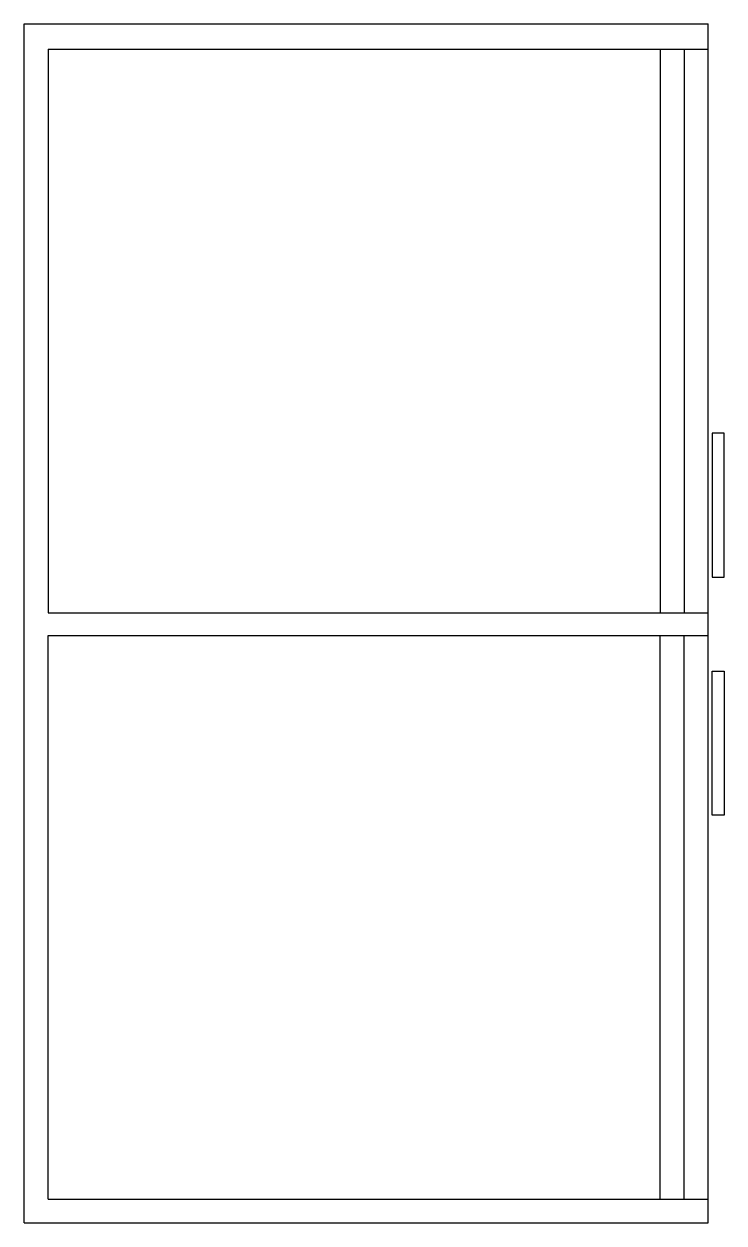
# Model space of a CAD drawing. Extents: x 0.61 to 1.19, y -1.23 to -0.23.
import ezdxf

# ---------------------------------------------------------------- set-up
doc = ezdxf.new("R2010")
doc.units = 0
doc.header["$MEASUREMENT"] = 0
doc.layers.get('0').update_dxf_attribs({"linetype": 'CONTINUOUS'})

msp = doc.modelspace()

# ---------------------------------------------------------------- linework, layer by layer
for p, q in [((0.6097, -1.23), (0.6097, -0.23)), ((0.6097, -0.23), (1.1797, -0.23)), ((1.1797, -1.23), (1.1797, -0.23)), ((0.6297, -0.251), (0.6297, -0.721)), ((0.6297, -0.251), (1.1797, -0.251)), ((1.1397, -0.251), (1.1397, -0.721)), ((1.1597, -0.251), (1.1597, -0.721)), ((0.6297, -0.721), (1.1797, -0.721)), ((0.6297, -0.7401), (1.1797, -0.7401)), ((0.6297, -1.2101), (0.6297, -0.7401)), ((1.1397, -1.2101), (1.1397, -0.7401)), ((1.1597, -1.2101), (1.1597, -0.7401)), ((0.6297, -1.2101), (1.1797, -1.2101)), ((0.6097, -1.23), (1.1797, -1.23))]:
    msp.add_line(p, q)
for points in [[(1.193, -0.5713), (1.183, -0.5713), (1.183, -0.6913), (1.193, -0.6913)], [(1.193, -0.8898), (1.183, -0.8898), (1.183, -0.7698), (1.193, -0.7698)]]:
    msp.add_lwpolyline(points, close=True)

doc.saveas('drawing.dxf')
